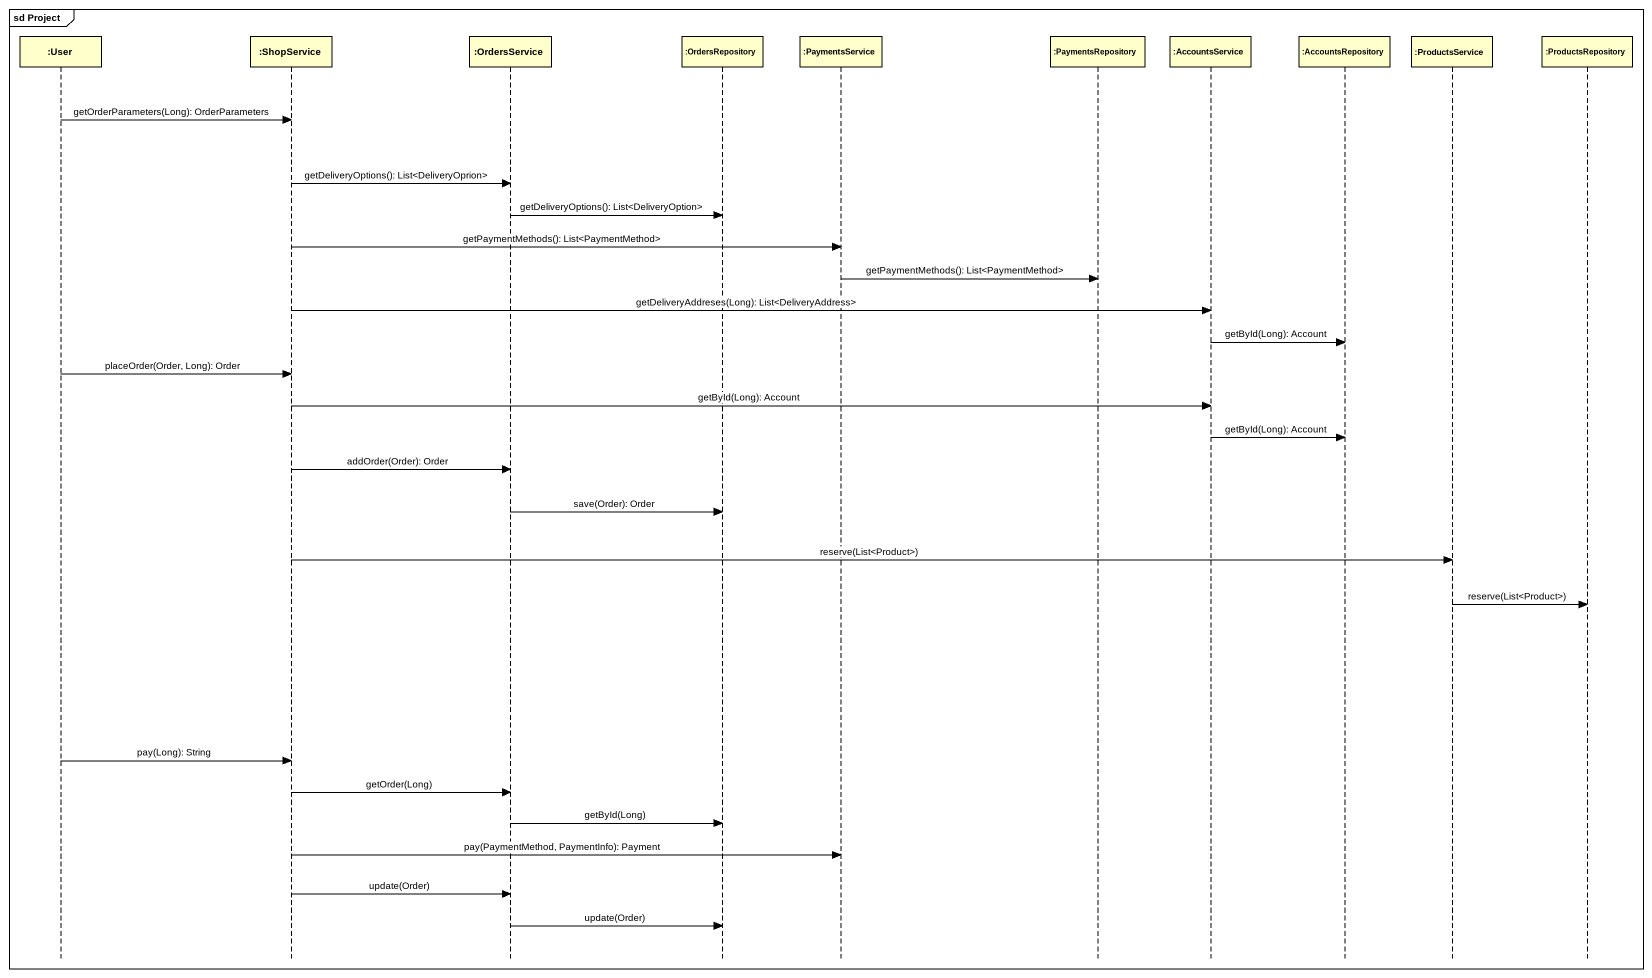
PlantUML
@startuml
mainframe sd Project
hide footbox
participant ":User" as User
participant ":ShopService" as ShopService
participant ":OrdersService" as OrdersService
participant ":OrdersRepository" as OrdersRepository
participant ":PaymentsService" as PaymentsService
participant ":PaymentsRepository" as PaymentsRepository
participant ":AccountsService" as AccountsService
participant ":AccountsRepository" as AccountsRepository
participant ":ProductsService" as ProductsService
participant ":ProductsRepository" as ProductsRepository

User -> ShopService : getOrderParameters(Long): OrderParameters
ShopService -> OrdersService : getDeliveryOptions(): List<DeliveryOprion>
OrdersService -> OrdersRepository : getDeliveryOptions(): List<DeliveryOption>
ShopService -> PaymentsService : getPaymentMethods(): List<PaymentMethod>
PaymentsService -> PaymentsRepository : getPaymentMethods(): List<PaymentMethod>
ShopService -> AccountsService : getDeliveryAddreses(Long): List<DeliveryAddress>
AccountsService -> AccountsRepository : getById(Long): Account
User -> ShopService : placeOrder(Order, Long): Order
ShopService -> AccountsService : getById(Long): Account
AccountsService -> AccountsRepository : getById(Long): Account
ShopService -> OrdersService : addOrder(Order): Order
OrdersService -> OrdersRepository : save(Order): Order
ShopService -> ProductsService : reserve(List<Product>)
ProductsService -> ProductsRepository : reserve(List<Product>)
User -> ShopService : pay(Long): String
ShopService -> OrdersService : getOrder(Long)
OrdersService -> OrdersRepository : getById(Long)
ShopService -> PaymentsService : pay(PaymentMethod, PaymentInfo): Payment
ShopService -> OrdersService : update(Order)
OrdersService -> OrdersRepository : update(Order)
@enduml
